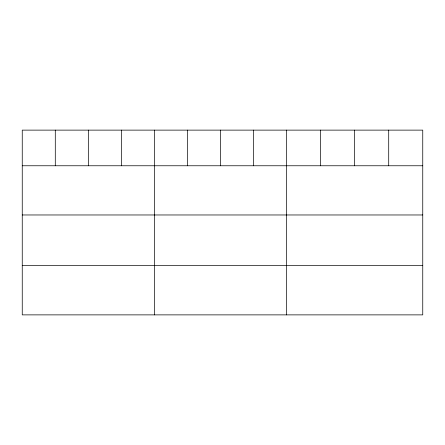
<?xml version="1.0" encoding="UTF-8"?>
<svg xmlns="http://www.w3.org/2000/svg" width="445" height="445" viewBox="0 0 445 445"><rect width="100%" height="100%" fill="white"/><g stroke="black" fill="none" stroke-linecap="round" stroke-linejoin="round"><path stroke-width="0.67" d="M422.75 214.968L422.75 130.124L22.25 130.124L22.25 314.876L422.75 314.876L422.75 214.968L22.25 214.968M22.25 165.763L422.75 165.763M22.25 265.665L422.75 265.665M388.707 130.124L388.707 165.763M354.665 130.124L354.665 165.763M320.623 130.124L320.623 165.763M286.58 130.124L286.58 314.876M253.539 130.124L253.539 165.763M220.498 130.124L220.498 165.763M187.456 130.124L187.456 165.763M154.415 130.124L154.415 314.876M121.374 130.124L121.374 165.763M88.333 130.124L88.333 165.763M55.291 130.124L55.291 165.763"/></g></svg>
